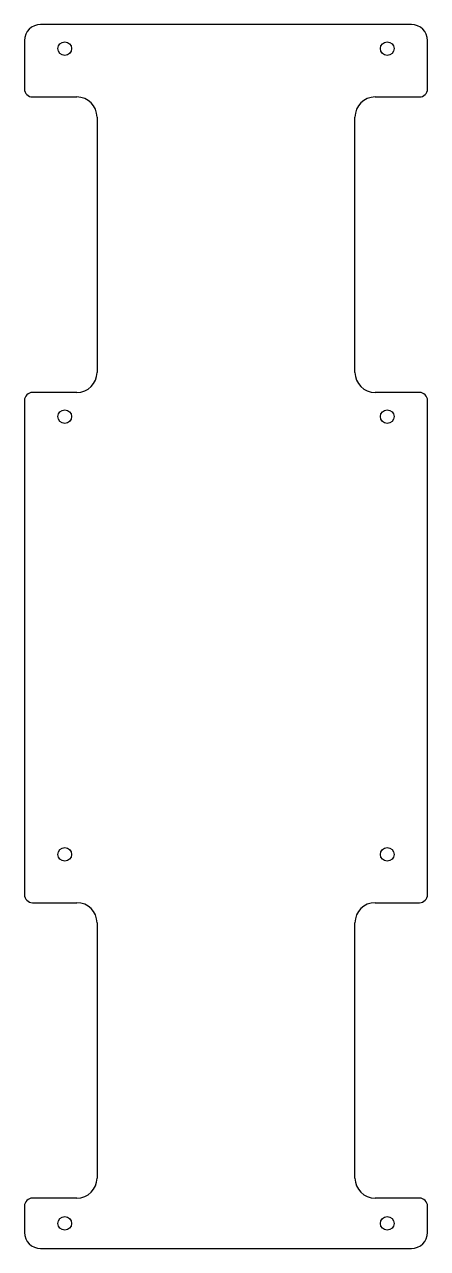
# Model space of a CAD drawing. Header units: millimetres. Extents: x -50 to 50, y -152 to 152.
import ezdxf

# ---------------------------------------------------------------- set-up
doc = ezdxf.new("R2010")
doc.units = ezdxf.units.MM
doc.layers.get('0').update_dxf_attribs({"linetype": 'CONTINUOUS'})

msp = doc.modelspace()

# ---------------------------------------------------------------- linework, layer by layer
for p, q in [((46, 151.925), (-46, 151.925)), ((-50, 147.925), (-50, 135.925)), ((50, 135.925), (50, 147.925)), ((-48, 133.925), (-37, 133.925)), ((37, 133.925), (48, 133.925)), ((-32, 128.925), (-32, 65.575)), ((32, 65.575), (32, 128.925)), ((-50, 58.575), (-50, -64.075)), ((-37, 60.575), (-48, 60.575)), ((48, 60.575), (37, 60.575)), ((50, -64.075), (50, 58.575)), ((-48, -66.075), (-37, -66.075)), ((37, -66.075), (48, -66.075)), ((-32, -71.075), (-32, -134.425)), ((32, -134.425), (32, -71.075)), ((-37, -139.425), (-48, -139.425)), ((48, -139.425), (37, -139.425)), ((-50, -141.425), (-50, -147.925)), ((50, -147.925), (50, -141.425)), ((-46, -151.925), (46, -151.925))]:
    msp.add_line(p, q)
for centre in [(-40, 145.925), (40, 145.925), (-40, 54.575), (40, 54.575), (-40, -54.075), (40, -54.075), (-40, -145.675), (40, -145.675)]:
    msp.add_circle(centre, 1.7)
for centre, radius, start, end in [((-46, 147.925), 4, 90, 180), ((46, 147.925), 4, 0, 90), ((-48, 135.925), 2, 180, 270), ((-37, 128.925), 5, 0, 90), ((37, 128.925), 5, 90, 180), ((48, 135.925), 2, -90, 0), ((-37, 65.575), 5, -90, 0), ((37, 65.575), 5, 180, 270), ((-48, 58.575), 2, 90, 180), ((48, 58.575), 2, 0, 90), ((-48, -64.075), 2, 180, 270), ((-37, -71.075), 5, 0, 90), ((37, -71.075), 5, 90, 180), ((48, -64.075), 2, -90, 0), ((-37, -134.425), 5, 270, 360), ((37, -134.425), 5, 180, 270), ((-48, -141.425), 2, 90, 180), ((48, -141.425), 2, 0, 90), ((-46, -147.925), 4, 180, 270), ((46, -147.925), 4, 270, 360)]:
    msp.add_arc(centre, radius, start, end)

doc.saveas('drawing.dxf')
